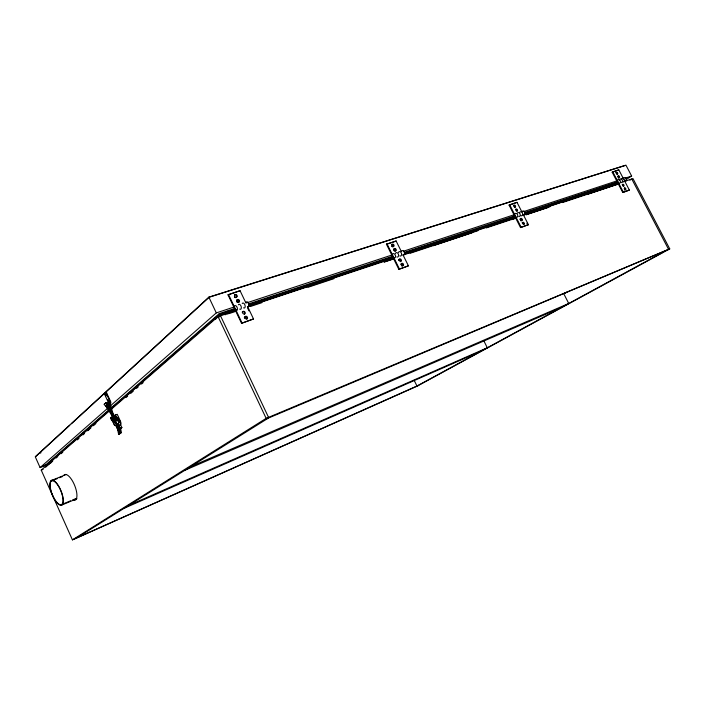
<?xml version="1.0" encoding="UTF-8"?>
<svg xmlns="http://www.w3.org/2000/svg" width="705" height="705" viewBox="0 0 705 705"><rect width="100%" height="100%" fill="white"/><g stroke="black" fill="none" stroke-linecap="round" stroke-linejoin="round"><path stroke-width="1.06" d="M115.99 419.801L116.254 420.295M116.757 420.092L116.378 419.563M115.576 420.268L116.263 419.484M118.819 419.783L118.634 419.087M111.505 418.867L111.707 418.691A0.916 0.837 42.8 0 1 112.13 417.571L111.928 417.739A0.916 0.837 42.8 0 0 111.505 418.867L114.263 424.904L115.955 425.873L118.387 431.196L118.466 434.113L119.057 434.368C120.291 430.358 115.171 427.397 117.127 423.723M111.707 418.691L114.466 424.736L116.158 425.697C119.559 427.309 116.581 437.021 120.811 432.306L120.837 432.949L120.52 429.178L118.255 424.216L118.889 422.26L116.519 417.069M118.255 424.216L118.889 422.26M115.779 416.981L115.876 416.452M117.806 427.027L118.669 427.838L117.797 426.983M115.884 416.902L115.012 417.237M116.836 420.11L116.263 420.418M117.885 426.904C116.898 429.618 120.511 426.084 117.682 427.071M118.748 419.942C117.559 417.986 117.717 420.832 118.237 419.572M116.492 424.877L117.585 424.419L116.448 424.939L113.311 418.047L113.796 417.757M115.805 417.025L114.88 417.157M626.093 179.59L631.636 176.038L625.925 165.129L208.856 297.149L35.25 456.752L40.097 467.582L47.261 464.78M35.858 456.443L69.786 425.274M71.399 423.793L130.39 369.605M130.61 369.402L209.165 297.237L625.238 165.472M106.173 393.196L109.927 401.401L108.464 402.705L104.719 394.527L106.173 393.196L106.702 393.002L110.456 401.207A2.776 2.52 41 0 1 109.936 404.485M106.702 393.002L104.719 394.527M108.949 405.278A2.767 2.512 40.8 0 1 104.199 404.265L106.191 402.767A2.168 1.965 41 0 0 109.064 404.273M106.191 402.767L104.199 404.265M247.675 306.701L253.518 318.96L241.524 323.304L227.997 294.822L240.061 290.707L245.886 302.93M106.455 404.071L109.011 402.352A1.216 0.52 69.3 0 1 109.927 403.093L113.637 415.598M106.781 404.344L109.011 402.352M107.847 406.115L109.31 404.829M240.061 290.707L227.997 294.822M40.097 467.582L216.303 312.897L234.086 307.036M109.134 409.631L46.204 464.498L46.415 464.956L49.491 463.758M110.791 408.186L219.255 313.619L234.932 308.438M46.415 464.956L108.552 410.892M111.037 408.724L219.572 314.289L235.241 309.098M624.454 181.432L632.975 178.594L669.75 248.883L417.404 386.023L72.421 539.871L41.234 470.12L109.301 411.015M110.958 409.57L218.048 316.589L236.149 310.57M50.328 463.035L52.813 460.876M56.136 458.003L57.792 456.567M61.106 453.694L62.763 452.258M87.632 430.72L90.945 427.847M93.439 425.697L95.924 423.538M130.742 393.381L133.227 391.222M136.541 388.358L138.198 386.922M141.511 384.049L143.177 382.612M220.268 315.831L223.582 312.958A3.12 2.573 48.2 0 0 225.239 314.827M45.578 467.239L47.235 465.802M50.557 462.929L52.214 461.493M82.882 434.932L84.538 433.496M87.861 430.632L89.517 429.195M125.992 397.611L127.649 396.175M218.832 317.206L220.489 315.769L268.543 417.369L265.433 419.316L668.578 249.376L631.768 179L629.909 180.18M77.338 439.867L79.004 438.431M220.868 315.629L223.353 313.478M113.805 417.924L113.135 418.18L110.694 412.513L112.818 416.549L114.739 415.862M224.657 314.377L227.988 311.495A2.379 1.965 48.2 0 1 228.27 313.276M225.248 314.174L228.587 311.302L228.27 310.641M111.76 412.117L113.884 416.144M112.633 413.403L113.681 416.32A0.916 0.837 43 0 0 113.249 417.386L113.461 417.21A0.925 0.837 43 0 1 113.884 416.082M234.756 309.046L235.232 308.631M112.359 416.17L105.812 406.186A1.216 0.511 69.3 0 1 105.653 405.736M113.84 415.421L112.571 415.994L117.268 414.346L120.414 421.22A3.04 1.295 68.9 0 1 120.625 424.833L121.886 427.574L120.308 428.843L119.788 429.045L121.145 427.953L117.691 429.283L121.886 427.574M110.905 417.853C114.809 425.291 107.169 415.871 113.496 416.884M113.064 416.02L114.325 418.779L113.064 416.02L116.528 414.725M112.818 416.549L116.025 423.449C119.594 424.489 120.229 429.116 120.458 432.526L121.049 432.782L119.057 434.368M113.135 418.18L114.095 417.633M117.788 417.466L119.885 421.423A3.049 1.295 68.9 0 1 120.097 425.036L119.885 425.203M116.025 423.449L117.929 424.243M241.524 323.304L253.518 318.96M120.185 432.553L120.194 429.213M120.52 429.178L118.458 424.04M118.916 430.993L116.695 425.494M118.466 434.113L120.811 432.306M403.189 255.28L408.415 265.838L398.836 269.328L386.446 244.238L396.087 240.925L401.295 251.447M395.54 241.339L396.087 240.925M392.632 256.77L393.178 256.364M398.836 269.328L408.415 265.838M115.831 421.969L115.126 422.039L115.831 421.801M523.18 214.435L528.406 224.684L520.51 227.574L509.072 205.093L517.012 202.344L521.753 211.641M517.012 202.344L509.072 205.093M514.782 216.32L515.355 215.933M520.51 227.574L528.406 224.684M624.559 180.868L629.362 190.059L622.762 192.491L612.169 172.179L618.814 169.861L623.599 179.035M618.814 169.861L612.169 172.179M617.457 182.322L618.038 181.943M615.773 184.472L617.615 183.282M622.762 192.491L629.362 190.059M72.421 539.871L266.155 418.365L669.75 248.883M74.263 539.052L418.347 385.406L416.294 386.516M77.991 537.139L268.394 418.065M564.749 293.324L566.67 292.249M663.458 251.985L416.955 386.023L414.311 380.63M115.1 416.073L114.871 416.955M116.492 420.409L116.863 419.889L116.263 419.554M124.098 508.305L481.207 351.081M128.601 505.485L487.305 347.768L483.886 340.912M184.966 470.235L561.365 307.495M190.764 466.613L568.741 303.485L563.824 293.835M61.617 504.577L70.57 500.814M72.562 499.977L75.55 498.726M62.005 504.956L76.933 498.682M51.095 480.599L66.094 474.571M51.474 480.969L57.475 478.554M59.476 477.743L62.481 476.536M41.234 470.12L43.093 469.389M50.46 461.775L48.407 462.568L48.619 463.035A2.141 0.775 68.5 0 1 49.015 464.128M48.619 463.035L51.694 461.837M51.544 461.969L48.469 463.167A1.63 0.59 68.5 0 1 48.865 464.41M42.547 466.014L45.622 464.815M51.483 462.506L47.385 464.11A2.141 0.775 68.5 0 0 47.914 465.08M118.616 433.804L119.242 433.566L119.127 430.825M120.625 424.833L116.431 426.525L117.902 429.107M39.083 453.482L40.996 452.751M119.885 421.423L120.414 421.22M114.325 418.779L117.999 417.298M110.703 418.03L113.197 417.166L111.928 417.739M110.694 412.513L111.857 412.028M112.774 415.827L111.522 413.077L112.588 412.681M107.944 402.749A1.225 0.52 69.3 0 1 108.852 403.48L109.927 403.093M217.325 317.365L215.237 318.061A2.371 1.234 71 0 0 215.871 319.109M214.62 317.673L214.928 318.325L217.017 317.629M229.663 313.39L234.88 311.654M250.522 306.446L261.996 302.621M307.891 287.332L333.967 278.651M384.04 261.978L393.425 258.85M410.116 253.289L477.92 230.711M486.265 227.926L514.43 218.55M525.904 214.725L549.891 206.741M562.414 202.573L617.695 184.155M384.357 262.013L393.743 258.885M433.39 245.684L471.989 232.817M511.636 219.616L514.765 218.568M526.238 214.743L548.146 207.446M587.794 194.236L618.047 184.164M248.521 303.943L392.738 256.25M404.229 252.443L515.002 215.809M524.414 212.698L617.421 181.943M248.83 304.595L393.02 256.832M404.511 253.016L515.267 216.329M524.67 213.21L617.659 182.41M226.895 312.967L217.501 316.087A3.111 1.621 71 0 1 218.056 317.682M228.984 312.271L236.29 309.848M248.812 305.688L393.875 257.519M404.309 254.056L515.972 216.973M525.366 213.853L618.25 183.009M221.37 314.968L217.193 316.36A2.371 1.234 71 0 1 217.633 317.585M228.667 312.544L235.972 310.121M249.544 305.609L393.531 257.774M403.965 254.311L515.611 217.219M525.005 214.1L617.862 183.256M247.631 306.745L393.769 258.145M403.163 255.025L515.901 217.528M523.207 215.104L618.197 183.512M246.644 302.894L392.059 254.981M403.568 251.192L514.465 214.646M523.877 211.544L616.99 180.868M625.361 178.109L631.636 176.038M386.446 244.238L394.536 241.656M116.369 419.466L115.884 420.004L116.484 420.347M115.153 416.135L115.699 416.399M106.719 395.602L105.776 394.747L106.182 395.787L106.349 394.492L106.904 395.144M114.985 417.069C113.778 416.479 116.166 415.368 115.823 416.84M107.31 405.41L111.293 411.2M106.243 405.798L110.791 412.425L108.42 403.868M612.751 171.8L623.343 192.121M526.873 223.203L527.825 225.062M509.645 204.697L521.092 227.195M386.992 243.824L399.391 268.931M247.64 308.05L248.988 310.879M228.473 294.399L242.009 322.908M219.255 313.619L219.572 314.289M208.856 297.149L216.303 312.897M218.048 316.589L266.155 418.365M116.713 418.109L118.687 422.436M107.742 399.788L108.993 402.511M117.594 424.26L119.991 429.38M116.334 422.542L117.233 424.507M113.461 417.21L116.801 424.851M109.751 404.432L110.544 407.279M108.852 403.48L111.522 413.077M120.731 429.001L121.049 432.782M393.804 248.988A1.313 0.961 53.8 0 1 395.646 250.055A1.313 0.961 53.8 0 1 394.333 251.068M393.839 250.619A1.313 0.961 53.8 0 1 393.663 250.328M391.654 244.635A1.313 0.952 53.6 0 1 393.496 245.692A1.313 0.952 53.6 0 1 392.192 246.715M391.927 246.521A1.313 0.952 53.6 0 1 391.698 246.274M398.457 252.531A2.3 1.542 72.4 0 1 400.44 251.879A2.3 1.542 72.4 0 1 401.559 254.769A2.3 1.542 72.4 0 1 399.77 255.924M395.435 253.527A2.309 1.542 72.3 0 1 397.417 252.875A2.309 1.542 72.3 0 1 398.545 255.774A2.309 1.542 72.3 0 1 396.756 256.928M398.748 260.586A1.313 0.961 54.4 0 1 399.374 259.29A1.313 0.961 54.4 0 1 400.784 260.401A1.313 0.961 54.4 0 1 400.167 261.696M400.854 264.719A1.313 0.961 54.7 0 1 401.929 263.705A1.313 0.961 54.7 0 1 403.004 265.406A1.313 0.961 54.7 0 1 401.55 265.829M401.462 251.544A2.3 1.542 72.4 0 1 403.445 250.883A2.3 1.542 72.4 0 1 404.573 253.774A2.3 1.542 72.4 0 1 402.775 254.928M234.465 295.087A1.489 1.207 48 0 1 236.686 296.232A1.489 1.207 48 0 1 234.985 297.457M234.659 297.246A1.489 1.207 48 0 1 234.395 296.964M236.598 300.242A1.489 1.216 48.4 0 1 238.828 300.647A1.489 1.216 48.4 0 1 238.017 302.568M237.003 302.181A1.489 1.216 48.4 0 1 236.536 301.573M242.247 303.547A2.6 1.419 71.2 0 1 244.168 303.679A2.6 1.419 71.2 0 1 245.155 306.869A2.6 1.419 71.2 0 1 243.577 307.838M238.396 304.816A2.608 1.41 71.2 0 1 240.308 304.948A2.608 1.41 71.2 0 1 241.304 308.147A2.608 1.41 71.2 0 1 239.726 309.116M244.476 318.255A1.489 1.216 49.8 0 1 245.93 316.721A1.489 1.216 49.8 0 1 246.768 319.083M242.185 312.2A1.489 1.216 49.4 0 1 244.142 312.112A1.489 1.216 49.4 0 1 244.353 314.183M245.913 302.753A2.591 1.419 71.3 0 1 247.737 302.154A2.591 1.419 71.3 0 1 249.006 305.406A2.591 1.419 71.3 0 1 247.402 306.569M513.566 205.472A1.181 0.775 55.8 0 1 514.914 206.406A1.181 0.775 55.8 0 1 514.412 207.578M515.769 209.341A1.181 0.775 55.9 0 1 516.915 211.2M519.559 212.663A2.071 1.595 73.9 0 1 521.603 211.985A2.071 1.595 73.9 0 1 522.608 214.593A2.071 1.595 73.9 0 1 520.739 215.721M517.338 213.069A2.08 1.595 73.9 0 1 520.034 213.923A2.08 1.595 73.9 0 1 518.721 216.629M522.07 222.842A1.181 0.775 56.5 0 1 523.33 223.062A1.181 0.775 56.5 0 1 523.63 224.569M519.946 219.563A1.181 0.775 56.4 0 1 520.863 218.797A1.181 0.775 56.4 0 1 521.762 220.365A1.181 0.775 56.4 0 1 520.537 220.586M521.991 211.861A2.071 1.595 74 0 1 524.035 211.183A2.071 1.595 74 0 1 525.049 213.782A2.071 1.595 74 0 1 523.172 214.91M618.391 177.995A1.066 0.634 57 0 1 617.977 177.722M617.968 176.127A1.066 0.634 57 0 1 618.761 178.021M615.8 172.699A1.066 0.634 56.9 0 1 616.99 173.236A1.066 0.634 56.9 0 1 616.928 174.496M621.669 178.744A1.877 1.595 76.6 0 1 623.731 178.621A1.877 1.595 76.6 0 1 624.348 180.956A1.877 1.595 76.6 0 1 622.497 181.899M621.281 179.563A1.877 1.595 76.6 0 1 621.431 179.123M619.66 179.405A1.886 1.595 76.5 0 1 621.713 179.281A1.886 1.595 76.5 0 1 622.33 181.626A1.886 1.595 76.5 0 1 620.488 182.56M619.272 180.233A1.886 1.595 76.5 0 1 619.413 179.784M624.568 189.971A1.075 0.643 57.5 0 1 624.357 189.839M624.322 188.138A1.075 0.643 57.5 0 1 625.115 189.998M622.163 184.631A1.075 0.643 57.3 0 1 623.282 185.283A1.075 0.643 57.3 0 1 623.238 186.481M623.29 178.903A1.877 1.595 76.7 0 1 625.353 177.722A1.877 1.595 76.7 0 1 626.348 180.295A1.877 1.595 76.7 0 1 624.11 181.026M63.723 475.434A13.827 5.138 68 0 1 74.809 485.815A13.827 5.138 68 0 1 73.461 500.215M108.605 404.978A2.776 2.52 41 0 1 105.653 402.96M109.927 401.401A2.168 1.965 41 0 1 109.557 404.009M108.711 404.397A2.159 1.965 40.8 0 1 108.085 405.305M115.682 422.048A1.225 1.119 43.4 0 1 114.263 422.436A1.225 1.119 43.4 0 1 113.505 421.07A1.225 1.119 43.4 0 1 114.659 420.206M116.017 421.423A1.225 1.119 43.6 0 1 115.426 421.211M115.179 421.008A1.225 1.119 43.6 0 1 114.871 419.845M115.179 419.352A1.225 1.119 43.6 0 1 116.008 419.087M228.587 311.302A3.12 2.573 48.2 0 1 228.913 313.61M226.023 314.456A2.379 1.965 48.2 0 1 224.181 312.756M228.041 313.787A2.379 1.965 48.2 0 1 227.671 314.183M48.16 465.009A1.63 0.59 68.5 0 1 47.535 463.978M215.307 319.065A3.111 1.621 71 0 1 214.928 318.325M108.253 400.308L108.817 401.233L108.253 400.308M391.892 244.952A1.313 0.952 53.6 0 0 393.566 246.433A1.313 0.952 53.6 0 0 393.505 244.432A1.313 0.952 53.6 0 0 391.892 244.952M394.051 249.297A1.313 0.961 53.8 0 0 395.708 250.786A1.313 0.961 53.8 0 0 395.664 248.786A1.313 0.961 53.8 0 0 394.051 249.297M392.297 255.043A2.309 1.542 72.3 0 0 394.553 258.039A2.309 1.542 72.3 0 0 394.879 254.382A2.309 1.542 72.3 0 0 392.297 255.043M401.401 264.322A1.313 0.961 54.7 0 0 403.181 265.574A1.313 0.961 54.7 0 0 402.855 263.494A1.313 0.961 54.7 0 0 401.401 264.322M399.233 259.872A1.313 0.961 54.4 0 0 400.96 261.229A1.313 0.961 54.4 0 0 400.757 259.184A1.313 0.961 54.4 0 0 399.233 259.872M234.545 295.871A1.489 1.207 48 0 0 236.765 297.008A1.489 1.207 48 0 0 236.254 294.637A1.489 1.207 48 0 0 234.545 295.871M236.898 300.806A1.489 1.216 48.4 0 0 239.11 301.96A1.489 1.216 48.4 0 0 238.607 299.581A1.489 1.216 48.4 0 0 236.898 300.806M234.298 307.116A2.608 1.41 71.2 0 0 236.651 310.579A2.608 1.41 71.2 0 0 236.677 306.552A2.608 1.41 71.2 0 0 234.298 307.116M244.882 317.497A1.489 1.216 49.8 0 0 247.006 318.871A1.489 1.216 49.8 0 0 246.759 316.483A1.489 1.216 49.8 0 0 244.882 317.497M242.52 312.447A1.489 1.216 49.4 0 0 244.573 313.945A1.489 1.216 49.4 0 0 244.476 311.584A1.489 1.216 49.4 0 0 242.52 312.447M513.742 205.807A1.181 0.775 55.8 0 0 515.196 207.155A1.181 0.775 55.8 0 0 515.055 205.384A1.181 0.775 55.8 0 0 513.742 205.807M515.734 209.702A1.181 0.775 55.9 0 0 517.179 211.059A1.181 0.775 55.9 0 0 517.047 209.288A1.181 0.775 55.9 0 0 515.734 209.702M514.518 214.752A2.08 1.586 73.8 0 0 516.677 217.413A2.08 1.586 73.8 0 0 517.179 214.047A2.08 1.586 73.8 0 0 514.518 214.752M522.528 223.168A1.181 0.775 56.5 0 0 524.062 224.322A1.181 0.775 56.5 0 0 523.692 222.472A1.181 0.775 56.5 0 0 522.528 223.168M520.528 219.184A1.181 0.775 56.4 0 0 522.017 220.427A1.181 0.775 56.4 0 0 521.753 218.603A1.181 0.775 56.4 0 0 520.528 219.184M616.232 172.884A1.066 0.634 56.9 0 0 617.51 174.117A1.066 0.634 56.9 0 0 617.307 172.531A1.066 0.634 56.9 0 0 616.232 172.884M618.073 176.4A1.066 0.634 57 0 0 619.342 177.651A1.066 0.634 57 0 0 619.157 176.065A1.066 0.634 57 0 0 618.073 176.4M617.395 180.445A1.886 1.595 76.4 0 0 618.884 183.318A1.886 1.595 76.4 0 0 620.188 180.568A1.886 1.595 76.4 0 0 617.395 180.445M624.374 188.57A1.075 0.643 57.5 0 0 625.705 189.627A1.075 0.643 57.5 0 0 625.309 187.979A1.075 0.643 57.5 0 0 624.374 188.57M622.515 184.966A1.075 0.643 57.3 0 0 623.819 186.111A1.075 0.643 57.3 0 0 623.52 184.481A1.075 0.643 57.3 0 0 622.515 184.966M49.923 486.186A13.404 4.838 68 0 0 60.78 505.3A13.404 4.838 68 0 0 59.061 486.75A13.404 4.838 68 0 0 49.923 486.186M50.152 486.027A12.866 4.644 68 0 0 60.392 504.771A12.866 4.644 68 0 0 59.202 487.437A12.866 4.644 68 0 0 50.152 486.027"/></g></svg>
